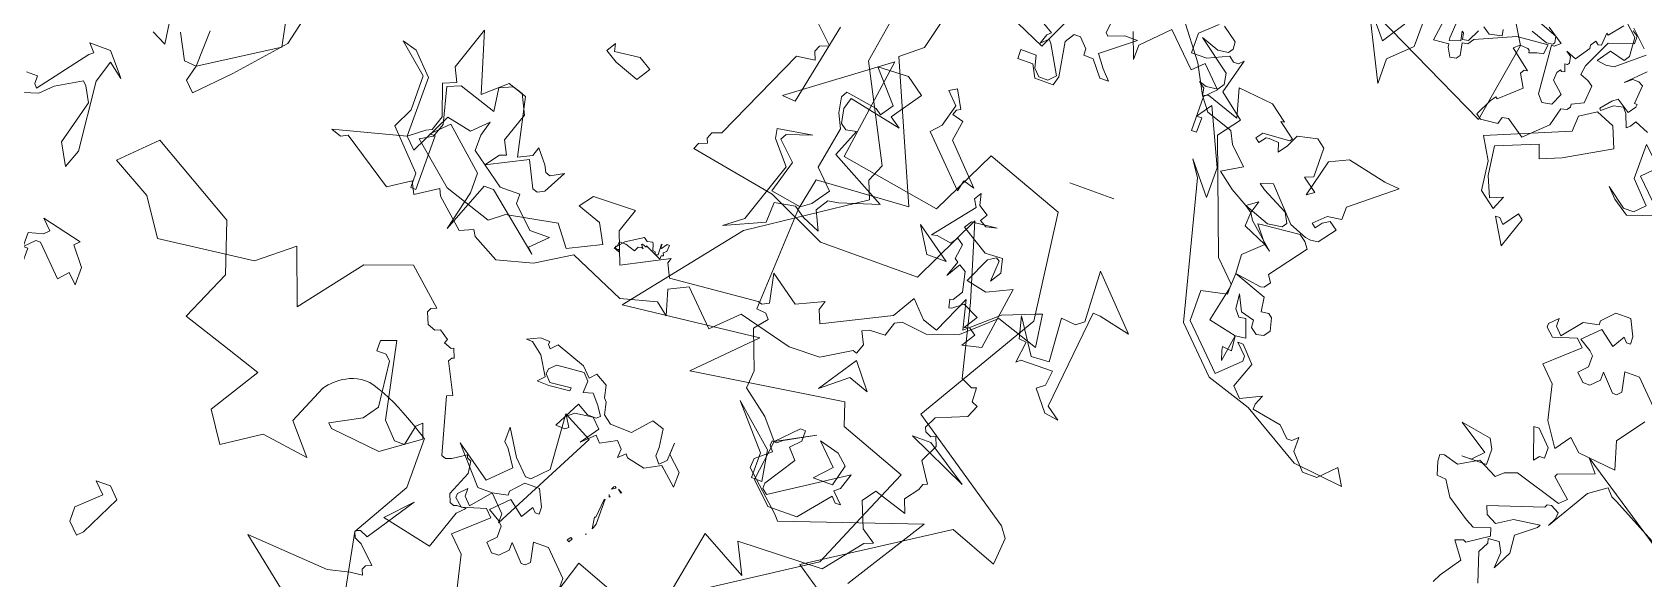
# Model space of a CAD drawing. Header units: metres. Extents: x -71 to 881, y -503 to 661.
# Drawn here: x 157.34 to 163.55, y 197.51 to 199.61 of the extents above; entities that cross this region are included whole.
import ezdxf

# ---------------------------------------------------------------- set-up
doc = ezdxf.new("R2010")
doc.units = ezdxf.units.M
doc.layers.add('ARBRE', color=100, linetype='Continuous', lineweight=13, true_color=0x00ff3f)

# ---------------------------------------------------------------- blocks, each defined once
blk = doc.blocks.new('WMF2', base_point=(0, 0.01))
at = {"color": 251, "lineweight": 0, "true_color": 0x636466}
for points in [[(162.76, -199.86), (152.65, -183.05), (154.26, -173.69), (175.85, -184.22)], [(200.97, -168.92), (202.85, -164.87), (210.8, -168.41)], [(213.62, -166.42), (215.13, -160.27), (217.5, -158.38), (210.72, -142.97), (221.5, -142.28), (222.26, -138.6), (222.84, -126.51), (221.75, -126.41), (221.24, -125.83), (222.46, -124.38), (220.76, -119.93), (220.93, -117.85), (217.92, -115.52), (216.01, -113.25), (211.75, -115.52), (215.09, -113.71), (215.69, -113.21), (216.23, -113.25), (216.29, -112.71), (215.78, -112.1), (217.44, -110.7), (217.53, -109.6), (213.13, -105.6), (212.64, -105.02), (197.13, -110.25), (202.88, -101.16)], [(49.36, -83.76), (46.84, -91.88), (40.14, -89.34)], [(12.69, -92.64), (23.58, -100.08), (8.83, -109.56), (3.27, -107.44), (3.01, -110.61), (3.9, -111.79), (16.57, -120.44), (8.22, -134.47), (9.81, -146.85), (18.98, -150.2), (22.71, -142.59), (34.39, -144.58), (32.65, -156.43), (43.16, -148.65), (41.63, -148.52), (39.67, -158.01)], [(219.49, -162.84), (220.49, -156.77), (215.08, -146.26), (215.94, -144.26), (215.12, -142.21), (227.2, -134.24), (237.13, -121.84), (221.43, -123.58), (227.53, -117.47), (210.08, -120.09), (209.21, -117.47), (201.41, -114.58), (204.04, -108.47), (206.64, -102.36), (221.47, -92.77)], [(35.99, -92.94), (34.69, -99.75), (29.28, -96.73), (30.97, -100.19), (21.09, -100.49), (17.67, -104.7), (16.66, -105.12), (18.28, -106.23), (19.48, -109.18), (18.41, -110.67), (14.49, -109.41), (15.1, -110.95), (13.93, -112.47), (13.73, -113.15), (13.23, -113.37), (14.72, -115.61), (13.76, -117.64), (14.16, -118.66), (14.68, -118.45), (15.39, -118.76), (15.6, -119.27), (14.94, -120.61), (11.56, -121.96), (10.97, -123.39), (11.67, -123.68), (11.74, -125.32), (12.27, -125.11), (13.58, -125.77), (15.6, -134.05), (18.21, -142.77), (22.11, -134.68), (33.61, -134.71), (40.51, -137.9), (50.45, -139.73), (50.16, -140.44), (49.24, -140.81), (49.44, -141.32), (49.15, -142.04), (48.13, -142.44), (43.19, -153.31), (41.06, -153.59), (41.43, -154.51), (41.13, -155.22), (40.11, -155.63), (43.05, -158.46)], [(76.6, -77.49), (82.66, -82.33), (73, -81.67), (70.51, -82.25), (69.1, -82.43), (69.35, -83.04), (69.14, -83.51), (68.47, -83.79), (70.41, -85.67), (71.27, -86.04), (71.55, -86.71), (71.33, -86.9), (71, -87.03), (70.05, -86.62), (66.45, -92.02), (69.04, -89.28), (63.17, -87.99), (61.62, -92.45), (60.75, -93.34), (61.84, -93.29), (62.18, -93.16), (62.64, -93.37), (63.02, -94.3), (61.86, -97.06), (62.03, -98.49), (62.51, -98.7), (62.64, -99.03), (64.13, -98.04), (64.8, -97.78), (65.29, -97.98), (67.08, -104.41), (66.4, -104.68), (68.19, -108.14), (67.94, -108.55), (67.68, -108.66), (68.1, -109.68), (68.37, -109.56), (69.29, -109.9), (69.08, -110.38), (70.18, -111.12), (70.78, -110.87), (71.7, -111.21), (72.22, -112.5), (72.02, -112.99), (71.4, -113.23), (75.46, -116.88), (80.69, -115.04), (86.12, -108.09), (88.43, -114.47), (92.34, -111.31), (103.35, -109.97), (106.1, -114.07), (110.61, -116.64), (106.84, -120.37), (96.77, -114.54), (94.84, -108.74), (97.41, -102.93), (91.6, -101), (87.74, -99.72), (91.28, -94.1), (89.03, -90.71), (84.85, -93.45), (79.38, -92.64), (82.27, -96.02), (80.34, -100.54), (80.31, -100.55), (80.25, -100.64), (80.17, -100.76), (80.05, -100.9), (79.89, -101.09), (79.68, -101.28), (79.47, -101.5), (79.2, -101.73), (78.93, -101.95), (78.6, -102.17), (78.25, -102.36), (77.89, -102.55), (77.49, -102.7), (77.07, -102.81), (76.62, -102.9), (76.15, -102.93), (75.62, -102.89), (75.04, -102.76), (74.41, -102.57), (73.74, -102.32), (73.05, -102.03), (72.35, -101.7), (71.67, -101.35), (70.98, -101), (70.34, -100.64), (69.73, -100.29), (69.19, -99.97), (68.7, -99.67), (68.31, -99.43), (68.02, -99.24), (67.83, -99.11), (67.77, -99.08), (67.77, -93.28), (71.55, -86.71), (68.73, -71.99)], [(105.69, -133.77), (105.82, -129.54), (107.25, -129.65), (108.74, -132.52)], [(110.39, -133.89), (109.93, -130.65), (111.62, -131.51)], [(114.51, -132.19), (129.81, -142.39), (128.59, -140.94), (132.57, -139.47), (132.73, -139.13), (130.53, -137.19), (131.32, -136.44), (136.79, -138.11), (138.2, -137.61), (139, -136.87), (141.22, -138.01), (143.41, -136.76), (145.13, -137.25), (145.63, -137.09), (145.6, -136.33), (145.13, -134.84), (144.07, -134.71), (142.97, -132.98), (140.36, -131.23), (139.36, -130.72), (137.49, -131.32), (137.22, -130.44), (139.58, -128.86), (139.92, -129.04), (140.84, -128.69), (139.42, -126.79), (141.03, -124.5), (141.52, -123.53)], [(136.79, -125.04), (137.86, -128.38), (137.23, -129.62), (137.38, -130.11), (136.11, -130.19), (135.51, -129.14), (135.65, -127.24), (134.56, -129.39), (134.72, -131.45), (132.62, -133.14), (132.44, -133.48), (135.45, -133.06), (137.16, -131.97), (138.4, -132.6), (138.75, -133.52), (132.62, -135.52), (132.46, -135.87), (131.99, -135.96), (131.01, -135.45), (131.05, -134.73), (131.55, -133.76), (128.65, -138.59), (126.7, -139.98), (125.97, -139.17), (125.32, -138.84), (119.23, -135.58)], [(97.72, -81.01), (100.04, -76.4), (100.64, -75.79), (101.87, -77), (101.87, -78.71), (99.41, -81.01), (100.64, -82.24), (98.93, -82.24), (97.72, -81.01), (97.72, -81.01)], [(58.61, -84.37), (59.53, -88.36), (61.31, -90.12), (57.78, -93.28), (58.61, -94.11), (61.31, -93.28), (62.23, -94.11), (62.23, -94.58), (61.31, -95.5), (61.31, -94.58), (60.48, -93.73), (58.61, -95.97), (56.85, -96.33), (56.85, -96.8), (55.55, -98.2), (53.79, -98.2), (52.87, -96.33), (52.87, -95.5), (53.33, -95.5), (53.79, -95.97), (54.63, -94.58), (56.39, -95.97), (58.23, -94.11), (56.85, -93.28), (56.39, -92.81), (56.39, -91.51), (57.31, -90.59), (56.39, -89.66), (55.55, -89.66), (54.63, -90.59), (54.63, -91.51), (52.87, -89.66), (52.41, -89.66), (51.93, -90.12), (52.41, -92.34), (50.63, -92.34), (47.94, -89.66), (47.94, -87.42)], [(58.61, -95.97), (60.32, -95.97), (63.86, -99.98), (59.71, -97.06), (57.39, -99.38), (58.61, -101.21), (59.21, -101.81), (59.21, -103.52), (57.39, -100.59), (55.69, -98.89), (55.08, -98.89), (53.39, -100.59), (53.87, -107.05), (50.45, -105.22), (56.79, -93.05), (56.79, -94.14), (58.61, -95.97), (58.61, -95.97)], [(47.28, -95.16), (47.15, -95.21), (47.28, -95.16), (47.28, -95.16)], [(48.48, -94.16), (48.71, -93.73), (48.96, -93.86), (48.64, -94.24), (48.48, -94.16), (48.48, -94.16)], [(46.51, -96.62), (46.65, -96.16), (46.74, -95.97), (46.95, -97.29), (46.8, -97.34), (46.58, -99.41), (46.49, -99.57), (46.51, -96.62), (46.51, -96.62)], [(78.38, -97.12), (74.97, -98.96), (73.76, -100.65), (74.37, -105.9), (74.97, -106.51), (76.08, -106.51), (76.08, -107.72), (74.37, -108.33), (72.54, -99.56), (70.84, -97.73), (69.62, -97.73), (69.14, -100.05), (68.53, -100.65), (67.9, -98.96), (72.05, -96.02), (77.9, -96.64), (78.38, -97.12), (78.38, -97.12)], [(46.06, -100), (46.17, -99.95), (46.26, -100.23), (46.22, -100.08), (46.06, -100), (46.06, -100)], [(45.08, -100.81), (45.46, -101.12), (45.03, -100.9), (45.08, -100.81), (45.08, -100.81)], [(45.94, -101.27), (45.76, -101.16), (46.23, -100.87), (46.06, -101.21), (45.94, -101.27), (45.94, -101.27)], [(111.88, -106.14), (110.25, -104.06), (110.25, -101.98), (111.34, -103.08), (112.32, -101.98), (115.5, -105.17), (116.06, -105.17), (117.15, -104.06), (116.61, -104.06), (116.61, -101.98), (117.15, -101.98), (117.15, -105.71), (115.5, -106.14), (114.95, -106.7), (116.06, -107.79), (111.34, -106.7), (111.88, -106.14), (111.88, -106.14)], [(41.84, -105.25), (43.62, -104.29), (45.73, -104.74), (46.01, -105.12), (46.77, -104.41), (46.73, -105.44), (47.43, -106.2), (49.22, -105.25), (49.85, -105.94), (51.28, -104.6), (49.82, -106.67), (50.87, -107.74), (52.95, -107.44), (53.69, -106.82), (53.01, -105.71), (53.39, -105.43), (54.48, -105.47), (52.9, -108.54), (51.53, -107.75), (50.51, -107.72), (50.13, -108.07), (50.82, -109.11), (51.79, -110.25), (52.85, -109.93), (52.79, -111.31), (53.49, -112.07), (56.63, -111.82), (57.39, -111.12), (57.42, -110.48), (56.72, -109.72), (54.29, -109.98), (54.31, -109.62), (56.73, -109.36), (58.12, -109.4), (57.43, -110.12), (58.73, -112.28), (60.09, -113.37), (60.82, -113.4), (59.39, -114.07), (58.29, -114.03), (58.31, -113.66), (57.96, -113.28), (57.27, -113.98), (53.82, -112.76), (52.77, -111.68), (52.09, -112.38), (50.71, -111.59), (50.41, -110.19), (50.06, -109.81), (49.75, -108.42), (48.76, -107.65), (46.27, -107.55), (44.45, -109.59), (43.06, -109.17), (42.78, -107.03), (42.83, -106.03), (42.2, -105.27), (41.44, -105.97), (41.35, -108.07), (41.41, -106.7), (39.72, -105.17), (39.79, -103.4), (41.84, -105.25), (41.84, -105.25)], [(41.84, -105.25), (41.63, -105.03), (41.84, -105.25), (41.84, -105.25)], [(31.94, -110.31), (36.07, -115.05), (31.32, -110.9), (30.71, -107.38), (31.94, -107.38), (31.94, -110.31), (31.94, -110.31)], [(216.62, -108.51), (216.01, -113.25), (213.7, -115.58), (213.1, -115.58), (213.1, -114.35), (214.19, -113.25), (213.1, -112.03), (215.41, -108.51), (215.41, -107.9), (214.8, -107.41), (206.64, -112.66), (207.25, -110.82), (207.86, -110.33), (206.64, -109.11), (207.25, -109.11), (207.86, -109.72), (210.77, -106.2), (214.19, -106.2), (216.62, -108.51), (216.62, -108.51)], [(23.77, -111.52), (26.08, -113.84), (23.77, -113.24), (22.56, -112.13), (23.16, -109.69), (25.47, -109.69), (23.77, -111.52), (23.77, -111.52)], [(115.75, -121.61), (116.64, -123.29), (117.08, -123.72), (119.97, -122.05), (121.3, -120.73), (123.86, -119.93)], [(123.4, -122.5), (122.09, -122.5), (122.09, -121.61), (121.74, -121.17), (117.52, -126.7), (117.08, -127.05), (117.87, -127.93), (115.4, -127.93), (113.63, -125.83), (113.28, -125.39), (114.96, -126.7), (115.75, -124.16), (114.96, -116.16), (115.75, -114.04), (117.08, -116.51), (115.75, -121.61), (115.75, -121.61)], [(194.63, -115.87), (201.7, -119.08), (199.51, -119.1), (194.63, -115.87), (194.63, -115.87)], [(88.02, -127.64), (89.18, -128.05), (81.01, -130.16), (79.28, -131.51), (78.66, -131.81), (78.08, -133.54), (79.32, -137.06), (77.83, -137.7), (78.59, -139.25), (76.91, -144.21), (74.85, -137.35), (72.31, -139.57), (70.12, -138.82), (68.65, -132.15), (67.1, -132.91), (66.75, -133.95), (65.48, -132.37), (65.1, -131.6), (64.53, -131.41), (63.1, -132.21), (64.5, -129.59), (65.26, -129.22), (65.84, -129.4), (67.29, -132.34), (71.77, -130.12), (70.62, -131.65), (69.87, -131.93), (70.65, -133.46), (69.51, -136.82), (70.57, -138.98), (71.73, -139.36), (73.23, -138.72), (72.87, -136.03), (77.25, -137.51), (78.75, -136.87), (77.7, -132.76), (78.24, -131.16), (79.66, -130.35), (74.87, -126.28), (69.33, -124.41), (67.74, -125.68), (61.86, -126.76), (60.09, -124.38), (56.38, -126.21), (57.56, -128.41), (60.34, -129.35), (59.17, -130.88), (54.25, -131.01), (55.18, -128.25), (53.81, -124.69), (48.67, -127.32), (48.87, -126.75), (48.11, -125.21), (37.91, -126.12), (37.44, -125.97), (36.67, -126.35), (37.35, -129.67), (33.92, -127.23), (30.88, -128.65), (31.23, -127.59), (30.59, -126.09), (23.17, -129.77), (21.67, -132.34), (19.86, -130.44), (18.12, -129.86), (16.15, -134.19), (15.36, -130.85), (11.87, -133.9), (8.32, -135.28), (7.59, -135.54), (7.07, -131.77), (12.02, -133.45), (15.55, -130.27), (19.06, -129.03), (22.02, -129.38), (22.79, -129), (23.33, -127.38), (25.15, -127.33), (25.92, -126.95), (25.23, -125.56), (25.63, -124.43), (26.08, -124.57), (29.34, -122.59), (32.94, -122.53), (39.22, -124.13), (42.07, -121.37), (45.72, -125.04), (47.88, -123.97), (47.05, -121.13), (48.46, -122.25), (52.55, -121.18), (59.04, -124.03), (62.95, -121.62), (67.02, -120.56), (70.08, -122.22), (70.5, -122.88), (71.99, -122.24), (75.25, -125.13), (75.62, -125.9), (78.11, -124.29), (78.79, -125.68), (81.26, -124.08), (87.26, -128.05), (88.02, -127.64), (88.02, -127.64)], [(81.01, -137.11), (81.01, -130.16), (79.79, -128.95), (77.48, -133.7), (74.56, -133.08), (72.85, -134.78), (73.33, -133.08), (73.33, -131.26), (69.33, -128.34), (67, -128.34), (67, -127.23), (64.57, -124.92), (62.26, -124.92), (64.09, -123.1), (63.48, -122.5), (69.93, -127.84), (71.03, -127.84), (73.33, -122), (72.24, -126.63), (72.24, -128.95), (76.88, -133.08), (78.71, -131.26), (78.09, -131.26), (78.09, -124.92), (78.71, -124.92), (78.71, -126.63), (82.71, -130.78), (81.61, -133.08), (81.61, -137.11), (85.03, -140.02), (83.32, -139.54), (81.01, -137.11), (81.01, -137.11)], [(208.1, -122), (210.46, -122.83), (213.34, -120.5), (210.43, -124.86), (208.1, -122), (208.1, -122)], [(54.16, -127.33), (52.25, -128.51), (51.85, -128.21), (51.22, -128.34), (51.11, -128.15), (50.9, -127.48), (50.6, -127.43), (50.52, -127.17), (50.44, -127.11), (50.17, -127.21), (50.23, -128.35), (50.16, -128.51), (50.16, -128.08), (50.07, -128.03), (49.62, -128.66), (49.33, -128.62), (49.38, -127.89), (49.74, -127.62), (49.57, -127.32), (49.82, -127.23), (49.84, -126.81), (51.76, -127.71), (51.74, -127.58), (52.22, -127.74), (52.33, -127.68), (51.98, -127.29), (52.17, -127.38), (52.57, -127.26), (52.83, -126.75), (53.96, -127.11), (54.74, -127.1), (54.8, -126.57), (54.93, -126.53), (54.96, -126.46), (54.93, -126.32), (54.74, -126.22), (54.51, -126.31), (54.41, -126.05), (55.06, -126.28), (54.16, -127.33), (54.16, -127.33)], [(105.82, -129.54), (97.54, -134.76), (98.14, -137.7), (98.75, -138.3), (97.05, -140.62), (95.83, -140.62), (97.05, -135.38), (101.69, -130.15), (105.21, -126.6), (106.3, -127.7), (105.82, -129.54), (105.82, -129.54)], [(190.5, -128.76), (189.64, -129.45), (189.46, -131.17), (193.19, -131.13), (193.65, -130.73), (193.32, -133.22), (194.17, -133.3), (194.78, -135.8), (192.24, -131.89), (190.15, -132.02), (190.49, -137.07), (188.78, -136.9), (187.93, -137.58), (188.18, -143.5), (182.86, -137.92), (186.5, -138.74), (187.36, -138.82), (188.57, -127.35), (187.03, -126.24), (188.66, -126.48), (190.5, -128.76), (190.5, -128.76)], [(167.53, -134.78), (172.77, -136.49), (177.52, -141.23), (181.55, -156.93), (182.76, -158.76), (179.84, -155.24), (179.84, -158.76), (182.76, -165.09), (183.97, -163.4), (183.36, -163.4), (183.36, -161.69), (183.97, -161.69), (183.97, -165.71), (182.76, -166.93), (185.07, -169.24), (186.28, -168.03), (189.83, -171.55), (192.73, -168.64), (192.73, -166.93), (193.83, -169.85)], [(185.07, -173.85), (186.89, -172.16), (186.89, -169.85), (185.07, -169.85), (182.76, -170.95), (182.15, -170.45), (181.55, -170.45), (181.05, -170.95), (182.15, -166.93), (179.21, -164.61), (181.05, -162.17), (176.31, -149.38), (174, -147.07), (174, -145.86), (176.91, -145.25), (176.91, -141.71), (172.29, -137.1), (169.85, -139.41), (169.85, -140.01), (171.07, -141.23), (170.45, -141.23), (168.76, -139.41), (169.85, -136.49), (168.76, -135.38), (166.44, -136.49), (166.93, -135.38), (166.93, -134.78), (163.52, -134.17), (162.29, -132.95), (161.69, -132.95), (161.08, -133.55), (161.08, -131.86), (159.38, -130.03), (157.67, -130.03), (155.85, -131.86), (154.74, -130.03), (160.6, -130.65), (167.53, -134.78), (167.53, -134.78)], [(198.96, -132.02), (199.76, -132.54), (200.36, -132.4), (199.38, -133.95), (201.26, -134.85), (202.39, -133.98), (202.72, -133.9), (202.93, -134.84), (202.59, -134.91), (201.88, -136.06), (202.37, -138.31), (203.19, -138.84), (204.17, -137.22), (203.51, -139.04), (203.93, -139.29), (203.69, -141.03), (204.43, -141.55), (204.96, -140.74), (206.69, -141.04), (207.29, -140.91), (203.63, -145.45), (204.17, -146.3), (203.66, -147.12), (203.34, -145.79), (202.2, -145.06), (202.72, -144.26), (201.92, -143.8), (200.66, -144.08), (203.6, -143.77), (204.12, -142.96), (200.96, -141), (198.96, -141.1), (198.59, -139.51), (199.36, -138.28), (199.2, -140.69), (199.61, -140.96), (200.47, -140.41), (201.83, -137.47), (199.42, -136.95), (196.65, -138.27), (197.74, -130.97), (199.93, -130.47), (198.96, -132.02), (198.96, -132.02)], [(28.56, -153.92), (30.94, -150.53), (29.67, -149.64), (35.82, -150.93), (36.23, -149.61), (35.92, -147.95), (35.22, -147.45), (34.02, -147.66), (35.31, -144.47), (28.78, -140.9), (33.22, -139.51), (34.42, -139.31), (35.29, -137.92), (34.3, -135.76), (36.32, -136.63), (37.59, -137.52), (39.98, -137.11), (40.07, -134.73), (44.54, -132.73), (42.46, -134.33), (40.08, -141.29), (42.26, -143.89), (42.45, -144.97), (38.49, -145.64), (41.28, -144.68), (41.66, -143.99), (39.59, -141.99), (40.67, -138.22), (37.1, -137.61), (35.99, -138.41), (34.61, -140.39), (36.71, -142.49), (35.82, -147.35), (36.59, -148.94), (36.91, -150.74), (36.53, -151.43), (32.84, -150.83), (32.14, -150.33), (31.15, -151.75), (34.23, -155.28), (30.66, -155.41), (28.56, -153.92), (28.56, -153.92)], [(140.36, -139.63), (140.36, -137.8), (143.28, -137.8), (142.18, -137.8), (140.97, -139.01), (144.49, -141.33), (140.97, -140.72), (140.36, -139.63), (140.36, -139.63)], [(134.49, -141.88), (134.49, -140.66), (135.1, -140.66), (135.58, -140.05), (136.81, -143.6), (136.19, -143.6), (134.49, -141.88), (134.49, -141.88)], [(172.09, -138.69), (172.45, -139.76), (172.53, -140.18), (171.42, -140.08), (171.62, -141.79), (170.39, -141.96), (171.14, -144.02), (171.94, -143.9), (172.54, -144.66), (172.74, -146.37), (171.85, -144.55), (170.26, -144.14), (170.19, -143.29), (169.43, -142.72), (168.61, -142.9), (168.09, -143.61), (168.48, -145.07), (168.92, -145.41), (169.79, -145.28), (170.04, -146.94), (173.91, -148.36), (170.8, -147.91), (170.41, -148.01), (169.9, -148.71), (170.41, -149.48), (167.33, -153.6), (167.88, -154.33), (168.63, -154.89), (173.09, -154.46), (173.45, -154.42), (171.93, -152.49), (171.21, -151.97), (174.13, -154.55), (174.64, -155.32), (175.4, -155.88), (172.47, -154.78), (170.8, -155.02), (170.42, -155.53), (171.04, -156.68), (174.04, -158.22), (174.74, -158.74), (173.33, -159.18), (169.98, -155.59), (167.94, -154.77), (167.31, -154.68), (166.44, -154.8), (165.01, -156.7), (165.95, -157.41), (166.73, -156.9), (167.3, -156.16), (167.79, -156.52), (166.47, -157.79), (164.8, -158.03), (164.79, -159.51), (159.94, -163.43), (161.71, -163.57), (166.28, -164.6), (168.39, -163.57), (169.49, -159.28), (168.67, -159.85), (170.32, -161.09), (169.36, -161.46), (169.4, -164.84), (170.39, -165.59), (172.66, -165.09), (173.31, -163.69), (174.06, -162.7), (174.38, -163.72), (175.5, -163.78), (175.85, -163.73), (176.42, -162.98), (176.92, -163.36), (176.35, -164.1), (173.23, -164.33), (173.04, -164.58), (174.93, -166.01), (174.5, -166.07), (176.45, -167.55), (180.59, -167.98), (179.68, -164.7), (183.52, -166.03), (184.12, -165.76), (184.28, -166.58), (184.98, -167.12), (184.09, -166.85), (182.78, -167.03), (182.25, -167.74), (182.48, -169.01), (186.32, -171.88), (184.25, -171.11), (183.02, -171.28), (182.66, -171.8), (182.73, -172.63), (184.43, -173.9)], [(189.08, -173.24), (185.87, -169.02), (184.12, -165.76), (182.95, -164.22), (179.83, -163.17), (179.13, -161.78), (177.11, -159.84), (179.39, -158.51), (177.45, -157.05), (175.4, -155.88), (174.19, -156.77), (174.64, -155.32), (174.73, -153.72), (171.93, -152.49), (174.04, -150.58), (173.91, -148.36), (173.97, -146.62), (174.86, -142.5), (171.62, -141.79), (172.09, -138.69), (172.09, -138.69)], [(208.87, -141.57), (204.74, -138.66), (207.06, -138.66), (208.87, -141.57), (208.87, -141.57)], [(132.52, -143.85), (133.8, -142.07), (135.57, -144.77), (136.49, -148.75), (138.25, -150.51), (134.73, -153.67), (135.57, -154.51), (138.25, -153.67), (139.17, -154.51), (139.17, -154.97), (138.25, -155.89), (138.25, -154.97), (137.42, -154.14), (135.57, -156.36), (133.8, -156.73), (133.8, -157.19), (132.52, -158.58), (130.73, -158.58), (129.81, -156.73), (129.81, -155.89), (130.27, -155.89), (130.73, -156.36), (131.57, -154.97), (133.35, -156.36), (135.2, -154.51), (133.8, -153.67), (133.35, -153.21), (133.35, -151.92), (134.27, -150.97), (133.35, -150.05), (132.52, -150.05), (131.57, -150.97), (131.57, -151.92), (129.81, -150.05), (129.35, -150.05), (128.88, -150.51), (129.35, -152.75), (127.59, -152.75), (124.91, -150.05)], [(125.36, -148.29), (127.59, -145.23), (126.66, -142.07), (131.11, -142.53), (132.52, -143.85), (132.52, -143.85)], [(59.05, -144.81), (61.87, -145.83), (63.32, -146.72), (62.67, -147.76), (62.48, -146.91), (59.55, -147.25), (58.09, -146.36), (59.05, -144.81), (59.05, -144.81)], [(208.96, -155.15), (209.4, -154.92), (209.63, -154.33), (208.3, -153.97), (208.67, -151.63), (204.64, -147.41), (205.96, -147.79), (206.24, -146.5), (211.37, -151.69), (210.33, -152.81), (209.63, -155.34), (210.96, -156.71), (210.11, -157.18), (208.96, -155.15), (208.96, -155.15)], [(189.52, -151.57), (194.75, -151.57), (189.52, -151.57), (189.52, -151.57)], [(147.09, -161.3), (148.81, -164.22), (148.31, -164.22), (147.7, -163.6), (146.47, -165.31), (145.88, -164.82), (147.09, -161.3), (147.09, -161.3)], [(203.13, -162.67), (204.93, -162.67), (204.93, -163.71), (203.13, -163.71), (202.75, -162.29), (202.01, -161.54), (200.96, -161.54), (200.21, -162.29), (202.01, -165.5), (202.37, -165.88), (203.13, -165.12), (202.75, -166.25), (202.37, -166.64), (203.5, -167.31)], [(196.33, -171.27), (196.63, -168.73), (196.33, -168.42), (194.53, -169.09), (193.04, -169.09), (196.63, -166.25), (195.57, -164.83), (194.53, -163.71), (195.57, -163.71), (197, -165.5), (198.12, -165.5), (198.12, -166.25), (199.17, -167.31), (199.92, -167.31), (200.59, -166.25), (199.92, -162.29), (200.21, -161.25), (202.37, -161.25), (203.13, -162.67), (203.13, -162.67)], [(138.94, -175.74), (144.01, -172.85), (146.39, -171.88), (146.93, -173.42), (151.56, -171.55), (151.13, -168.2), (150.13, -165.91), (148.68, -166.49), (149.35, -164.92), (151.24, -166.38), (151.67, -169.75), (153.13, -172.22), (143.98, -176.02), (143.88, -177.83), (142.05, -179.02), (139.92, -178.12), (138.94, -175.74), (138.94, -175.74)], [(135.09, -169.28), (136.91, -170.51), (138.01, -171.61), (135.68, -169.9), (134.47, -169.9), (133.38, -170.99), (135.68, -173.42), (135.68, -177.45), (134.47, -176.35), (131.54, -177.45), (135.09, -173.91), (132.16, -170.99), (126.32, -172.2), (124, -172.2), (125.23, -170.51), (126.32, -169.28), (125.71, -165.75), (128.13, -171.61), (135.09, -169.28), (135.09, -169.28)], [(136.03, -178.75), (137.63, -179.42), (138.03, -178.75), (138.43, -178.41), (139, -179.91), (139.48, -180.48), (140.6, -180.25), (141.77, -179.29), (141.95, -179.48), (140.94, -180.66), (140.37, -181.13), (138.81, -180.09), (138.2, -180.94), (138.17, -181.3), (138.5, -181.3), (138.3, -183.46), (138.84, -183.71), (139.55, -183.74), (140.34, -183.1), (138.33, -185.08)], [(141.38, -189.16), (139.54, -187.38)], [(139.07, -186.81), (142.01, -184.38), (142.93, -184.24), (144.01, -184.38), (142.96, -185.86), (141.2, -185.39), (140.77, -186.02), (140.94, -188.21), (142.43, -189.6)], [(159.51, -193.9), (160.36, -181.18), (160.3, -180.89), (159.09, -181.29), (159.32, -182.35), (159.11, -182.21), (158.95, -181.51), (158.27, -181.62), (157.59, -183.02)], [(157.18, -183.64), (156.35, -183.07), (154.92, -183.39), (155.08, -184.08)], [(151.95, -185.01), (149.99, -184.32), (149.29, -184.43), (149.15, -184.65), (149.29, -185.38), (151.47, -186.21)], [(150.33, -186.08), (148.46, -184.81), (149.07, -184.27), (149.41, -184.25), (148.91, -178.66), (148.24, -177.88), (147.12, -178.09), (146.52, -179.46), (147.86, -180.69), (147.82, -181.61), (147.53, -182), (147.35, -181.89), (146.99, -181.96), (147.31, -182.82), (146.97, -182.85), (146.83, -183.07), (146.96, -183.8), (147.57, -184.22), (146.37, -183.73), (145.25, -185.38), (145.32, -185.75), (144.9, -186.35), (144.5, -186.09), (144.14, -186.16), (144.04, -187.62), (143.83, -187.48), (142.52, -189.03)], [(141.35, -188.87), (140.74, -188.44), (140.72, -187.54), (143.51, -186.63), (145.06, -183.4), (145.23, -182.31), (144.26, -181.94), (143.6, -181.51), (143.77, -179.46), (145.1, -178.82), (145.07, -178.48), (145.34, -178.09), (146.02, -177.93), (146.55, -175.84), (149.03, -173.49), (151.13, -174.93), (151.83, -174.83), (152.07, -174.01), (154.04, -173.82), (154.65, -174.25), (153.72, -176.12), (153.29, -176.72), (153.08, -176.57), (150.75, -178.69), (151.6, -180.16), (151.31, -180.6), (150.94, -180.67), (153.31, -182.54), (152.7, -183.08), (151.76, -183.04), (151.56, -182.89), (151.5, -182.59), (150.64, -182.91), (149.91, -183.05), (149.78, -184.18), (153.37, -183.87), (157.76, -181.91), (158.22, -181.26), (158.87, -181.13), (158.61, -179.74), (158.9, -179.3), (159.63, -179.15), (160.17, -180.16), (160.23, -180.53), (161.97, -180.37), (159.66, -196.47)], [(167.3, -178.31), (164.99, -181.83), (164.99, -183.07), (163.76, -181.83), (163.76, -178.92), (166.2, -176.6), (166.2, -173.68), (170.22, -181.83), (167.3, -178.31), (167.3, -178.31)]]:
    blk.add_lwpolyline(points, dxfattribs=at)

msp = doc.modelspace()

# ---------------------------------------------------------------- block references
at = {"layer": 'ARBRE', "color": 251, "lineweight": 5, "true_color": 0x636466, "xscale": 0.03451886634015593, "yscale": 0.03451886634015593, "zscale": 0.03451886634015593, "rotation": 160.1685466476646}
for p in [(159.8892, 194.0359), (165.8839, 191.8288)]:
    msp.add_blockref('WMF2', p, dxfattribs=at)

doc.saveas('drawing.dxf')
